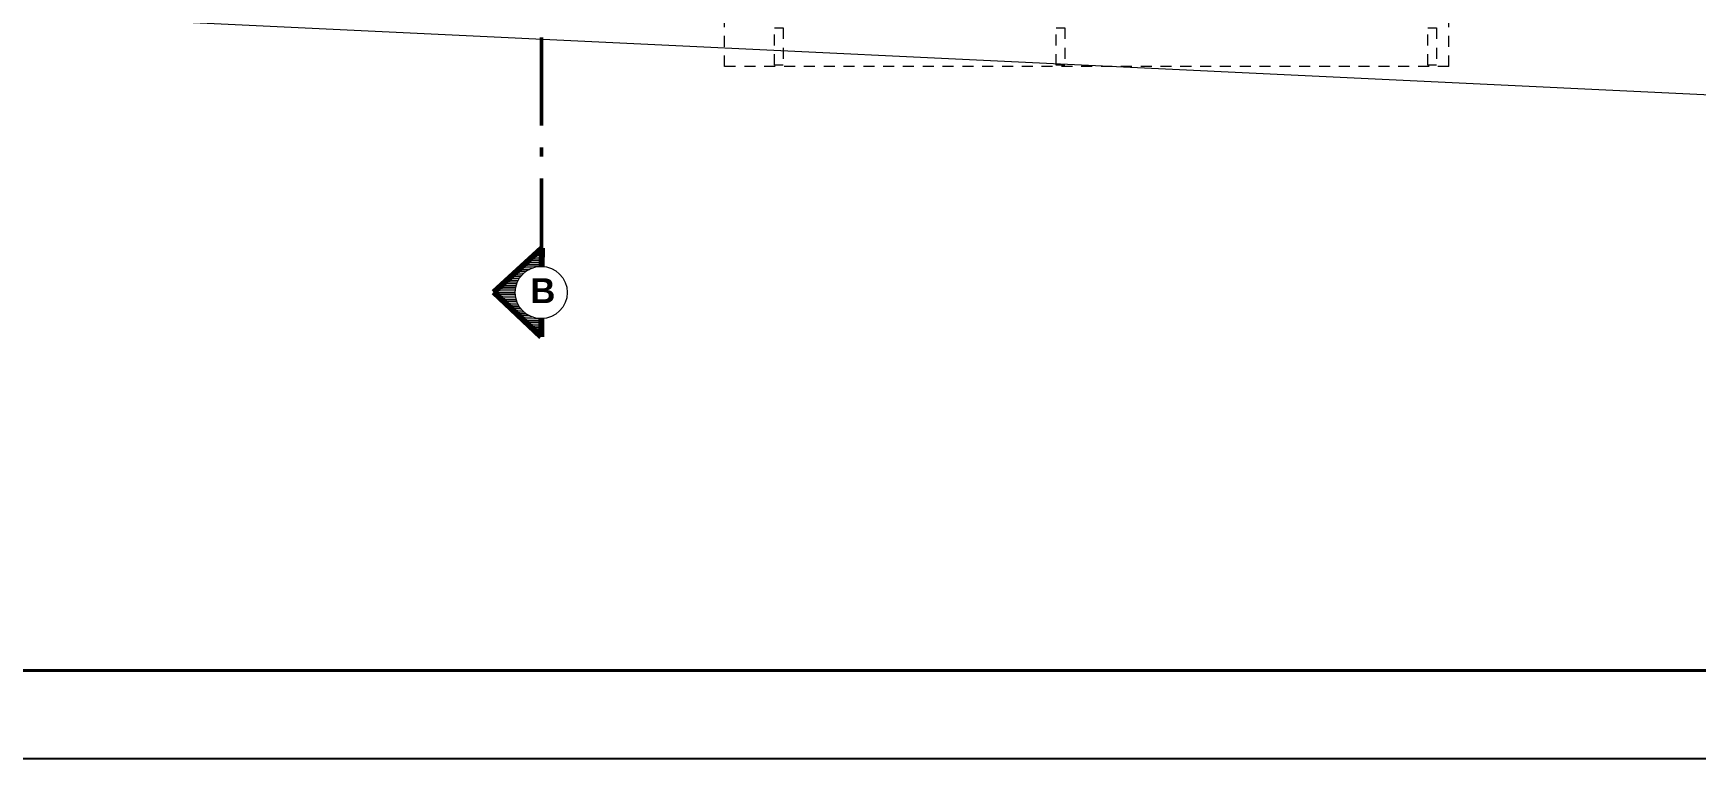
# Model space of a CAD drawing. Header units: millimetres. Extents: x 1 to 121, y 0 to 90.
# Drawn here: x 11.09 to 29.97, y -0.05 to 8.19 of the extents above; entities that cross this region are included whole.
import ezdxf
from ezdxf.enums import TextEntityAlignment as Align

# ---------------------------------------------------------------- set-up
doc = ezdxf.new("R2010")
doc.units = ezdxf.units.MM
for name, pattern in [('1CORTE', [1.5, 1, -0.25, 0, -0.25]), ('ACAD_ISO04W100', [30, 24, -3, 0, -3]), ('DASHED2', [0.375, 0.25, -0.125]), ('HIDDEN2', [0.1875, 0.125, -0.0625])]:
    doc.linetypes.add(name, pattern=pattern)
for name, color, linetype, lineweight in [('1', 7, 'Continuous', 5), ('AA. Proyeccion Corte', 10, '1CORTE', 50), ('CORTE_EJE', 31, 'ACAD_ISO04W100', 80), ('GRAFO 0 BLANCO', 7, 'Continuous', 0), ('proyecciones', 1, 'DASHED2', 5), ('TEXTOS-SUBTITULO', 7, 'Continuous', 30)]:
    doc.layers.add(name, color=color, linetype=linetype, lineweight=lineweight)
doc.styles.add('TURBO_BASS', font='swisseb.ttf')

msp = doc.modelspace()

# ---------------------------------------------------------------- hatches: boundary and pattern name
at = {"layer": '1', "lineweight": 5, "true_color": 0x636466}
h = msp.add_hatch(dxfattribs=at)
h.set_pattern_fill('_USER,_O', color=251, scale=0.02, angle=540, pattern_type=0)
h.set_pattern_definition([(180.373563, (73.227488, 156.361938), (-0.000130397, 0.019999575), [])])
h.paths.add_polyline_path([(16.566, 5.25, -0.414214), (16.864, 5.544), (16.865, 5.75), (16.321, 5.251), (16.859, 4.745), (16.86, 4.952, -0.414214)])
h = msp.add_hatch(dxfattribs=at)
h.set_pattern_fill('_USER,_O', color=251, scale=0.02, angle=540, pattern_type=0)
h.set_pattern_definition([(180.373563, (73.227488, 156.361938), (-0.000130397, 0.019999575), [])])
h.paths.add_polyline_path([(16.566, 5.25, -0.414214), (16.864, 5.544), (16.865, 5.75), (16.321, 5.251), (16.859, 4.745), (16.86, 4.952, -0.414214)])

# ---------------------------------------------------------------- linework, layer by layer
at = {"color": 7}
msp.add_lwpolyline([(0.76, 89.953), (120.76, 89.953), (120.76, -0.047), (0.76, -0.047), (0.76, 89.953)], dxfattribs=at)
at = {"color": 7, "lineweight": 40}
msp.add_lwpolyline([(1.76, 88.953), (119.76, 88.953), (119.76, 0.953), (1.76, 0.953)], close=True, dxfattribs=at)
at = {"layer": '1', "color": 7}
msp.add_circle((16.86, 5.248), 0.296, dxfattribs=at)
msp.add_circle((16.86, 5.248), 0.296, dxfattribs=at)
at = {"layer": 'AA. Proyeccion Corte', "color": 7}
for points in [[(16.864, 5.544), (16.864, 11.204)], [(16.856, 4.952), (16.856, 4.952)]]:
    msp.add_lwpolyline(points, dxfattribs=at)
at = {"layer": 'CORTE_EJE', "color": 7, "linetype": 'ACAD_ISO04W100', "ltscale": 0.8}
msp.add_lwpolyline([(16.86, 4.952), (16.859, 4.745), (16.321, 5.251), (16.865, 5.75), (16.864, 5.544)], dxfattribs=at)
msp.add_lwpolyline([(16.86, 4.952), (16.859, 4.745), (16.321, 5.251), (16.865, 5.75), (16.864, 5.544)], dxfattribs=at)
at = {"layer": 'GRAFO 0 BLANCO', "color": 7}
msp.add_line((64.813, 5.837), (9.829, 8.456), dxfattribs=at)
at = {"layer": 'proyecciones', "linetype": 'HIDDEN2'}
for p, q in [((27.168, 7.813), (27.168, 23.601)), ((18.943, 7.813), (18.943, 10.363)), ((27.168, 7.813), (18.943, 7.813))]:
    msp.add_line(p, q, dxfattribs=at)
for points in [[(19.508, 8.253), (19.608, 8.253), (19.608, 7.829), (19.508, 7.829)], [(22.708, 8.253), (22.808, 8.253), (22.808, 7.829), (22.708, 7.829)], [(26.928, 8.253), (27.028, 8.253), (27.028, 7.829), (26.928, 7.829)]]:
    msp.add_lwpolyline(points, close=True, dxfattribs=at)

# ---------------------------------------------------------------- texts
at = {"layer": 'TEXTOS-SUBTITULO', "style": 'TURBO_BASS'}
msp.add_text('B', height=0.283, rotation=360, dxfattribs=at).set_placement((16.878, 5.127), align=Align.CENTER)

doc.saveas('drawing.dxf')
